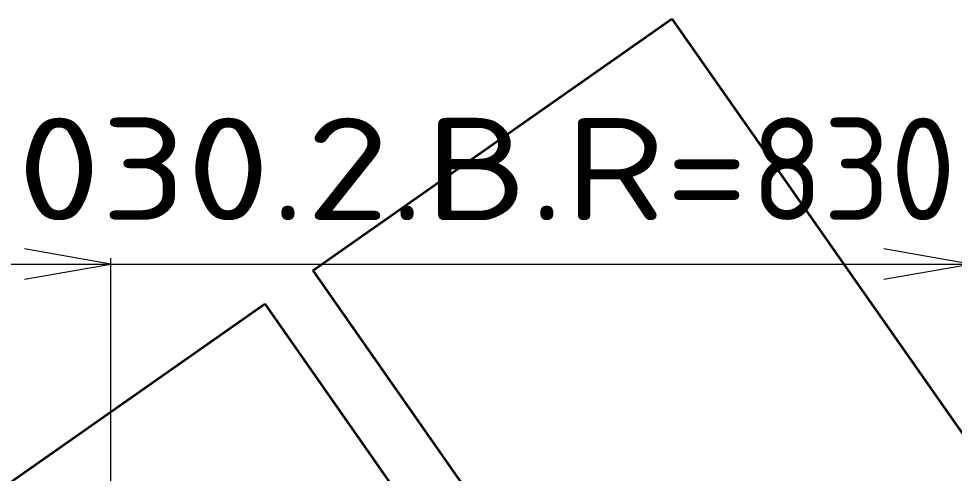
# Model space of a CAD drawing. Header units: millimetres. Extents: x 120 to 10915, y 515 to 8014.
# Drawn here: x 2454.5 to 2774.5, y 3488.5 to 3643.9 of the extents above; entities that cross this region are included whole.
import ezdxf
from ezdxf.enums import TextEntityAlignment as Align

# ---------------------------------------------------------------- set-up
doc = ezdxf.new("R2010")
doc.units = ezdxf.units.MM
doc.layers.get('0').update_dxf_attribs({"lineweight": 13})
doc.layers.add('201_Dimensions', color=7, linetype='Continuous', lineweight=13)
doc.layers.add('202_Information', color=7, linetype='Continuous', lineweight=13)
doc.styles.get("Standard").update_dxf_attribs({"font": 'isocp.shx'})

# ---------------------------------------------------------------- blocks, each defined once
blk = doc.blocks.new('PREL')
at = {"layer": '202_Information', "color": 1, "lineweight": 35}
for p, q in [((2555.038427, 1387.813899), (2677.911233, 1473.850364)), ((2677.911233, 1473.850364), (3452.239422, 367.995105)), ((2555.038427, 1387.813899), (3415.403081, 159.085832)), ((1842.376148, 888.802399), (2538.655386, 1376.34237)), ((2538.655386, 1376.34237), (2624.691851, 1253.469564))]:
    blk.add_line(p, q, dxfattribs=at)
blk = doc.blocks.new('BLOCK89')
at = {"layer": '201_Dimensions', "color": 2, "lineweight": 18}
for p, q in [((1414, 1390), (2486, 1390)), ((2486, 1058.5), (2486, 1392))]:
    blk.add_line(p, q, dxfattribs=at)
blk.add_lwpolyline([(2456.455811, 1384.790527), (2486, 1390), (2456.455811, 1395.209473)], dxfattribs=at)
blk = doc.blocks.new('BLOCK104')
at = {"layer": '201_Dimensions', "color": 2, "lineweight": 18}
blk.add_line((1950, 1390), (2780.001709, 1390), dxfattribs=at)
blk.add_lwpolyline([(2750.45752, 1384.790527), (2780.001709, 1390), (2750.45752, 1395.209473)], dxfattribs=at)
for s, width, p, p2 in [('L030.2.B.R=', 0.879583, (2424.000977, 1405), (2704.001465, 1405)), ('830', 0.736842, (2705.001709, 1405), (2775.001709, 1405))]:
    blk.add_text(s, height=35, dxfattribs=dict(at, width=width)).set_placement(p, p2, align=Align.FIT)

msp = doc.modelspace()

# ---------------------------------------------------------------- block references
at = {"color": 7, "lineweight": 35}
msp.add_blockref('PREL', (0, 2170), dxfattribs=at)
at = {"layer": '201_Dimensions', "lineweight": 0}
for name in ['BLOCK89', 'BLOCK104']:
    msp.add_blockref(name, (0, 2170), dxfattribs=at)

doc.saveas('drawing.dxf')
